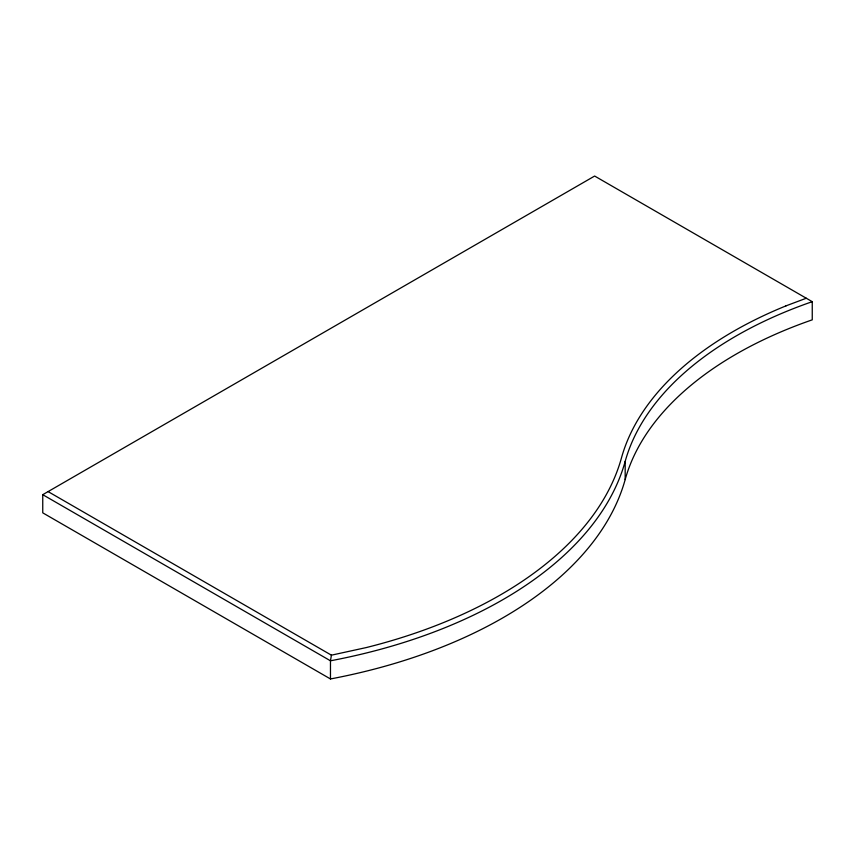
<?xml version="1.0" encoding="UTF-8"?>
<svg xmlns="http://www.w3.org/2000/svg" width="855" height="855" viewBox="0 0 855 855"><rect width="100%" height="100%" fill="white"/><g stroke="black" fill="none" stroke-linecap="round" stroke-linejoin="round"><path stroke-width="1.28" d="M786.012 305.866A399.2 230.476 0 0 0 621.467 457.895A432.181 249.521 0 0 1 366.186 647.588L331.419 655.176L330.468 660.797L330.468 678.956L42.75 512.84L42.75 494.682L594.642 176.044L812.25 301.676L812.25 319.834A395.523 228.349 0 0 0 625.176 479.57A435.868 251.648 0 0 1 330.468 678.956M785.991 305.855L806.286 298.235M48.094 491.593L331.419 655.176M42.75 494.682L330.468 660.797A435.868 251.648 0 0 0 625.176 461.411A395.523 228.349 0 0 1 812.25 301.676M625.176 461.411L625.176 479.57"/></g></svg>
